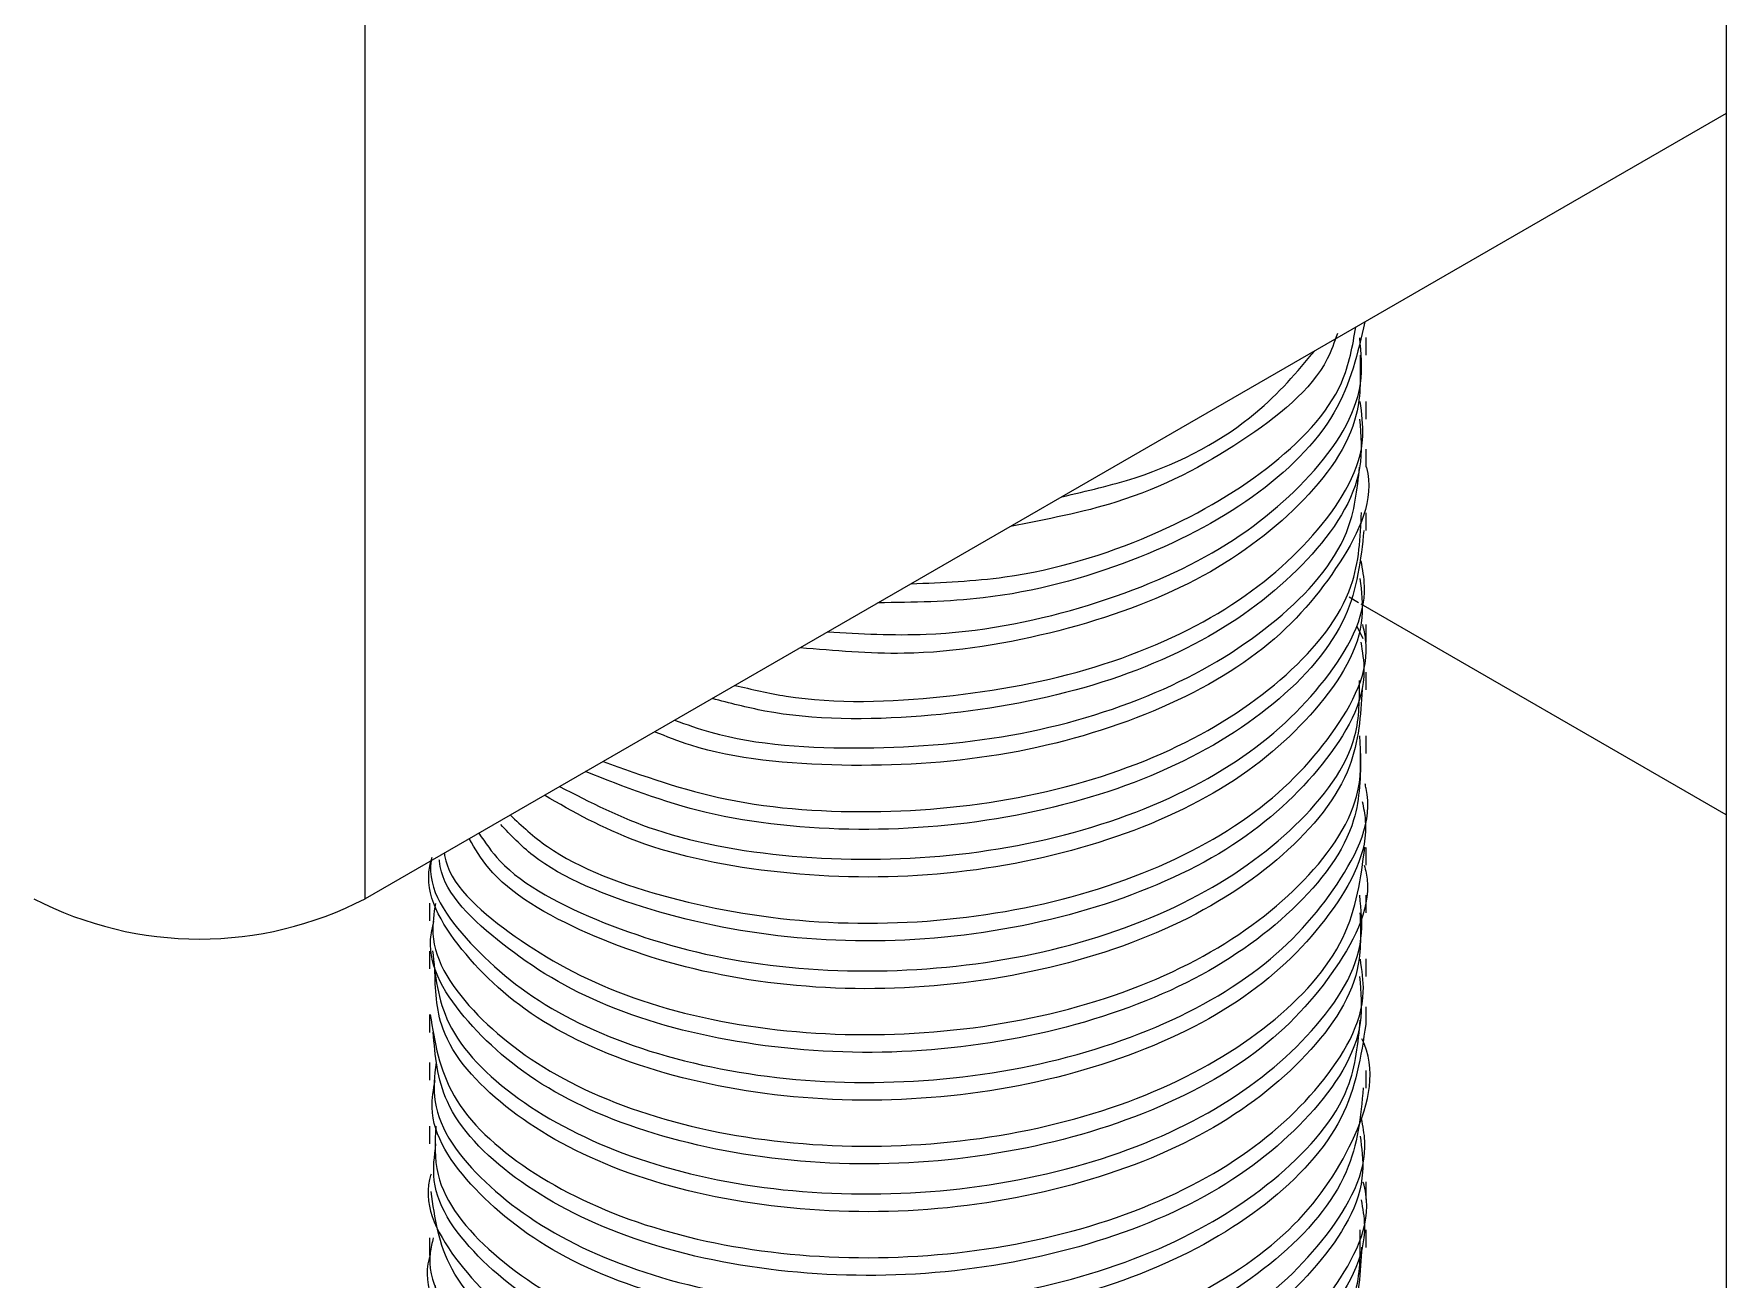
# Model space of a CAD drawing. Extents: x -976302 to -776254, y 5665 to 231437.
# Drawn here: x -788557.4 to -788448.3, y 88453.9 to 88534.2 of the extents above; entities that cross this region are included whole.
import ezdxf

# ---------------------------------------------------------------- set-up
doc = ezdxf.new("R2010")
doc.units = 0
doc.header["$LTSCALE"] = 1000
doc.header["$MEASUREMENT"] = 0
doc.layers.add('暖通', color=7, linetype='Continuous')

msp = doc.modelspace()

# ---------------------------------------------------------------- linework, layer by layer
at = {"layer": '暖通', "color": 7}
for p, q in [((-788536.02, 88478.42), (-788536.02, 89711.06)), ((-788536.02, 88478.42), (-788536.02, 89711.06)), ((-788448.3, 88551.91), (-788448.3, 88328.41)), ((-788448.3, 88551.91), (-788448.3, 88328.41)), ((-788448.3, 88529.06), (-788536.02, 88478.42)), ((-788448.3, 88529.06), (-788536.02, 88478.42)), ((-788471.5, 88513.46), (-788471.5, 88514.6)), ((-788471.5, 88513.46), (-788471.5, 88514.6)), ((-788471.5, 88509.35), (-788471.5, 88510.49)), ((-788471.5, 88509.35), (-788471.5, 88510.49)), ((-788471.5, 88506.26), (-788471.5, 88507.41)), ((-788471.5, 88506.26), (-788471.5, 88507.41)), ((-788471.5, 88502.16), (-788471.5, 88503.3)), ((-788471.5, 88502.16), (-788471.5, 88503.3)), ((-788471.99, 88497.51), (-788472.6, 88497.86)), ((-788471.99, 88497.51), (-788472.6, 88497.86)), ((-788448.3, 88483.83), (-788471.82, 88497.41)), ((-788448.3, 88483.83), (-788471.82, 88497.41)), ((-788471.5, 88494.97), (-788471.5, 88496.11)), ((-788471.5, 88494.97), (-788471.5, 88496.11)), ((-788471.7, 88495.18), (-788472.08, 88495.97)), ((-788471.7, 88495.18), (-788472.08, 88495.97)), ((-788471.5, 88491.89), (-788471.5, 88493.03)), ((-788471.5, 88491.89), (-788471.5, 88493.03)), ((-788471.5, 88487.78), (-788471.5, 88488.92)), ((-788471.5, 88487.78), (-788471.5, 88488.92)), ((-788471.5, 88480.59), (-788471.5, 88481.73)), ((-788471.5, 88480.59), (-788471.5, 88481.73)), ((-788471.5, 88477.51), (-788471.5, 88478.64)), ((-788471.5, 88477.51), (-788471.5, 88478.64)), ((-788531.88, 88478.13), (-788531.88, 88476.99)), ((-788531.88, 88478.13), (-788531.88, 88476.99)), ((-788531.88, 88475.05), (-788531.88, 88473.91)), ((-788531.88, 88475.05), (-788531.88, 88473.91)), ((-788471.5, 88473.4), (-788471.5, 88474.54)), ((-788471.5, 88473.4), (-788471.5, 88474.54)), ((-788471.5, 88470.31), (-788471.5, 88471.46)), ((-788471.5, 88470.31), (-788471.5, 88471.46)), ((-788531.88, 88470.95), (-788531.88, 88469.8)), ((-788531.88, 88470.95), (-788531.88, 88469.8)), ((-788531.88, 88467.86), (-788531.88, 88466.72)), ((-788531.88, 88467.86), (-788531.88, 88466.72)), ((-788471.5, 88466.21), (-788471.5, 88467.35)), ((-788471.5, 88466.21), (-788471.5, 88467.35)), ((-788531.88, 88463.75), (-788531.88, 88462.62)), ((-788531.88, 88463.75), (-788531.88, 88462.62)), ((-788471.5, 88459.02), (-788471.5, 88460.16)), ((-788471.5, 88459.02), (-788471.5, 88460.16)), ((-788471.5, 88455.94), (-788471.5, 88457.07)), ((-788471.5, 88455.94), (-788471.5, 88457.07)), ((-788531.88, 88456.56), (-788531.88, 88455.42)), ((-788531.88, 88456.56), (-788531.88, 88455.42))]:
    msp.add_line(p, q, dxfattribs=at)
msp.add_arc((-788546.7, 88499.02), 23.2, 242.6097, 297.3903, dxfattribs=at)
msp.add_arc((-788546.7, 88499.02), 23.2, 242.6097, 297.3903, dxfattribs=at)
for points, knots in [([(-788471.6, 88515.61), (-788472.04, 88513.62), (-788472.95, 88509.56), (-788478.45, 88504.09), (-788486.37, 88499.99), (-788495.02, 88497.61), (-788500.7, 88497.53), (-788502.97, 88497.5)], [0, 0, 0, 0, 0.207611, 0.423654, 0.639758, 0.855792, 1, 1, 1, 1]), ([(-788471.6, 88515.61), (-788472.04, 88513.62), (-788472.95, 88509.56), (-788478.45, 88504.09), (-788486.37, 88499.99), (-788495.02, 88497.61), (-788500.7, 88497.53), (-788502.97, 88497.5)], [0, 0, 0, 0, 0.207611, 0.423654, 0.639758, 0.855792, 1, 1, 1, 1]), ([(-788500.84, 88498.73), (-788498.81, 88498.81), (-788493.37, 88499.04), (-788485.11, 88501.61), (-788477.57, 88505.96), (-788472.94, 88510.77), (-788472.38, 88514.07), (-788472.17, 88515.28)], [0, 0, 0, 0, 0.142961, 0.382337, 0.621727, 0.861122, 1, 1, 1, 1]), ([(-788500.84, 88498.73), (-788498.81, 88498.81), (-788493.37, 88499.04), (-788485.11, 88501.61), (-788477.57, 88505.96), (-788472.94, 88510.77), (-788472.38, 88514.07), (-788472.17, 88515.28)], [0, 0, 0, 0, 0.142961, 0.382337, 0.621727, 0.861122, 1, 1, 1, 1]), ([(-788473.36, 88514.86), (-788473.55, 88514.31), (-788474.45, 88511.71), (-788479.33, 88507.75), (-788486.46, 88503.95), (-788492.1, 88502.88), (-788494.43, 88502.43)], [0, 0, 0, 0, 0.090707, 0.426935, 0.763263, 1, 1, 1, 1]), ([(-788473.36, 88514.86), (-788473.55, 88514.31), (-788474.45, 88511.71), (-788479.33, 88507.75), (-788486.46, 88503.95), (-788492.1, 88502.88), (-788494.43, 88502.43)], [0, 0, 0, 0, 0.090707, 0.426935, 0.763263, 1, 1, 1, 1]), ([(-788506.22, 88495.62), (-788504.1, 88495.51), (-788498.62, 88495.2), (-788489.75, 88496.91), (-788481.01, 88500.48), (-788474.76, 88505.55), (-788471.55, 88510.53), (-788471.83, 88513.61), (-788471.92, 88514.59)], [0, 0, 0, 0, 0.1235111, 0.3195211, 0.5154949, 0.7115266, 0.9074918, 1, 1, 1, 1]), ([(-788506.22, 88495.62), (-788504.1, 88495.51), (-788498.62, 88495.2), (-788489.75, 88496.91), (-788481.01, 88500.48), (-788474.76, 88505.55), (-788471.55, 88510.53), (-788471.83, 88513.61), (-788471.92, 88514.59)], [0, 0, 0, 0, 0.1235111, 0.3195211, 0.5154949, 0.7115266, 0.9074918, 1, 1, 1, 1]), ([(-788491.13, 88504.34), (-788489.52, 88504.71), (-788484.68, 88505.81), (-788478.68, 88509.15), (-788475.96, 88512.38), (-788474.8, 88513.76)], [0, 0, 0, 0, 0.222885, 0.669035, 1, 1, 1, 1]), ([(-788491.13, 88504.34), (-788489.52, 88504.71), (-788484.68, 88505.81), (-788478.68, 88509.15), (-788475.96, 88512.38), (-788474.8, 88513.76)], [0, 0, 0, 0, 0.222885, 0.669035, 1, 1, 1, 1]), ([(-788471.9, 88513.47), (-788471.87, 88512.19), (-788471.78, 88508.81), (-788475.46, 88503.65), (-788482.12, 88498.7), (-788491.11, 88495.45), (-788500.21, 88493.91), (-788505.76, 88494.41), (-788507.99, 88494.6)], [0, 0, 0, 0, 0.1160828, 0.3054247, 0.49477, 0.6841313, 0.8734612, 1, 1, 1, 1]), ([(-788471.9, 88513.47), (-788471.87, 88512.19), (-788471.78, 88508.81), (-788475.46, 88503.65), (-788482.12, 88498.7), (-788491.11, 88495.45), (-788500.21, 88493.91), (-788505.76, 88494.41), (-788507.99, 88494.6)], [0, 0, 0, 0, 0.1160828, 0.3054247, 0.49477, 0.6841313, 0.8734612, 1, 1, 1, 1]), ([(-788512.19, 88492.18), (-788511.1, 88491.92), (-788506.95, 88490.94), (-788498.65, 88491.21), (-788488.75, 88493.04), (-788480.17, 88496.88), (-788474.27, 88502.04), (-788471.39, 88506.89), (-788471.79, 88509.72), (-788471.89, 88510.48)], [0, 0, 0, 0, 0.062188, 0.237034, 0.411904, 0.58675, 0.761646, 0.936485, 1, 1, 1, 1]), ([(-788512.19, 88492.18), (-788511.1, 88491.92), (-788506.95, 88490.94), (-788498.65, 88491.21), (-788488.75, 88493.04), (-788480.17, 88496.88), (-788474.27, 88502.04), (-788471.39, 88506.89), (-788471.79, 88509.72), (-788471.89, 88510.48)], [0, 0, 0, 0, 0.062188, 0.237034, 0.411904, 0.58675, 0.761646, 0.936485, 1, 1, 1, 1]), ([(-788471.93, 88509.35), (-788471.84, 88508.3), (-788471.6, 88505.15), (-788474.92, 88500.14), (-788481.25, 88495.07), (-788490.09, 88491.55), (-788500.1, 88489.92), (-788508.44, 88489.94), (-788512.54, 88491.04), (-788513.65, 88491.33)], [0, 0, 0, 0, 0.085805, 0.255979, 0.426146, 0.596342, 0.766501, 0.936708, 1, 1, 1, 1]), ([(-788471.93, 88509.35), (-788471.84, 88508.3), (-788471.6, 88505.15), (-788474.92, 88500.14), (-788481.25, 88495.07), (-788490.09, 88491.55), (-788500.1, 88489.92), (-788508.44, 88489.94), (-788512.54, 88491.04), (-788513.65, 88491.33)], [0, 0, 0, 0, 0.085805, 0.255979, 0.426146, 0.596342, 0.766501, 0.936708, 1, 1, 1, 1]), ([(-788471.51, 88506.26), (-788471.5, 88506.25), (-788470.94, 88504.18), (-788472.94, 88499.96), (-788477.65, 88494.34), (-788485.48, 88490.02), (-788495.07, 88487.36), (-788505.29, 88486.77), (-788513.16, 88487.51), (-788516.61, 88488.88), (-788517.38, 88489.19)], [0, 0, 0, 0, 0.001112, 0.160076, 0.319001, 0.477964, 0.636885, 0.795814, 0.954757, 1, 1, 1, 1]), ([(-788471.51, 88506.26), (-788471.5, 88506.25), (-788470.94, 88504.18), (-788472.94, 88499.96), (-788477.65, 88494.34), (-788485.48, 88490.02), (-788495.07, 88487.36), (-788505.29, 88486.77), (-788513.16, 88487.51), (-788516.61, 88488.88), (-788517.38, 88489.19)], [0, 0, 0, 0, 0.001112, 0.160076, 0.319001, 0.477964, 0.636885, 0.795814, 0.954757, 1, 1, 1, 1]), ([(-788516.08, 88489.93), (-788515.31, 88489.66), (-788511.77, 88488.38), (-788503.84, 88487.91), (-788493.66, 88488.73), (-788484.22, 88491.67), (-788476.92, 88496.22), (-788472.46, 88501.3), (-788472.08, 88504.82), (-788471.93, 88506.24)], [0, 0, 0, 0, 0.046372, 0.214363, 0.382397, 0.550392, 0.718408, 0.886412, 1, 1, 1, 1]), ([(-788516.08, 88489.93), (-788515.31, 88489.66), (-788511.77, 88488.38), (-788503.84, 88487.91), (-788493.66, 88488.73), (-788484.22, 88491.67), (-788476.92, 88496.22), (-788472.46, 88501.3), (-788472.08, 88504.82), (-788471.93, 88506.24)], [0, 0, 0, 0, 0.046372, 0.214363, 0.382397, 0.550392, 0.718408, 0.886412, 1, 1, 1, 1]), ([(-788520.69, 88487.27), (-788518.12, 88486.35), (-788512.76, 88484.41), (-788502.77, 88483.75), (-788492.56, 88484.86), (-788483.31, 88487.99), (-788476.26, 88492.68), (-788472.03, 88498.02), (-788471.88, 88501.72), (-788471.81, 88503.32)], [0, 0, 0, 0, 0.137359, 0.28712, 0.436925, 0.586691, 0.736484, 0.886251, 1, 1, 1, 1]), ([(-788520.69, 88487.27), (-788518.12, 88486.35), (-788512.76, 88484.41), (-788502.77, 88483.75), (-788492.56, 88484.86), (-788483.31, 88487.99), (-788476.26, 88492.68), (-788472.03, 88498.02), (-788471.88, 88501.72), (-788471.81, 88503.32)], [0, 0, 0, 0, 0.137359, 0.28712, 0.436925, 0.586691, 0.736484, 0.886251, 1, 1, 1, 1]), ([(-788471.65, 88502.17), (-788471.86, 88500.29), (-788472.29, 88496.32), (-788477.08, 88490.79), (-788484.51, 88486.3), (-788493.97, 88483.47), (-788504.22, 88482.57), (-788514.13, 88483.58), (-788519.33, 88485.64), (-788521.82, 88486.62)], [0, 0, 0, 0, 0.131861, 0.27842, 0.425007, 0.571569, 0.718128, 0.864711, 1, 1, 1, 1]), ([(-788471.65, 88502.17), (-788471.86, 88500.29), (-788472.29, 88496.32), (-788477.08, 88490.79), (-788484.51, 88486.3), (-788493.97, 88483.47), (-788504.22, 88482.57), (-788514.13, 88483.58), (-788519.33, 88485.64), (-788521.82, 88486.62)], [0, 0, 0, 0, 0.131861, 0.27842, 0.425007, 0.571569, 0.718128, 0.864711, 1, 1, 1, 1]), ([(-788523.49, 88485.66), (-788521.53, 88484.65), (-788517.14, 88482.38), (-788507.94, 88480.82), (-788497.66, 88480.96), (-788487.78, 88483.1), (-788479.42, 88487.08), (-788473.84, 88492.36), (-788471.25, 88497.05), (-788471.73, 88499.66), (-788471.83, 88500.2)], [0, 0, 0, 0, 0.1139011, 0.2554211, 0.3969516, 0.5384904, 0.680015, 0.8215746, 0.9630949, 1, 1, 1, 1]), ([(-788523.49, 88485.66), (-788521.53, 88484.65), (-788517.14, 88482.38), (-788507.94, 88480.82), (-788497.66, 88480.96), (-788487.78, 88483.1), (-788479.42, 88487.08), (-788473.84, 88492.36), (-788471.25, 88497.05), (-788471.73, 88499.66), (-788471.83, 88500.2)], [0, 0, 0, 0, 0.1139011, 0.2554211, 0.3969516, 0.5384904, 0.680015, 0.8215746, 0.9630949, 1, 1, 1, 1]), ([(-788471.91, 88499.07), (-788471.81, 88498.23), (-788471.45, 88495.31), (-788474.43, 88490.46), (-788480.46, 88485.25), (-788489.09, 88481.58), (-788499.11, 88479.66), (-788509.36, 88479.83), (-788518.4, 88481.64), (-788522.6, 88484.02), (-788524.47, 88485.09)], [0, 0, 0, 0, 0.05567, 0.194339, 0.332996, 0.471686, 0.610338, 0.749025, 0.887682, 1, 1, 1, 1]), ([(-788471.91, 88499.07), (-788471.81, 88498.23), (-788471.45, 88495.31), (-788474.43, 88490.46), (-788480.46, 88485.25), (-788489.09, 88481.58), (-788499.11, 88479.66), (-788509.36, 88479.83), (-788518.4, 88481.64), (-788522.6, 88484.02), (-788524.47, 88485.09)], [0, 0, 0, 0, 0.05567, 0.194339, 0.332996, 0.471686, 0.610338, 0.749025, 0.887682, 1, 1, 1, 1]), ([(-788526.67, 88483.82), (-788525.92, 88483.12), (-788523.51, 88480.84), (-788516.53, 88478.23), (-788506.91, 88476.6), (-788496.53, 88476.99), (-788486.79, 88479.34), (-788478.65, 88483.49), (-788473.42, 88488.89), (-788471.11, 88493.4), (-788471.65, 88495.78), (-788471.72, 88496.1)], [0, 0, 0, 0, 0.058757, 0.19038, 0.32196, 0.453558, 0.585151, 0.716739, 0.84835, 0.979931, 1, 1, 1, 1]), ([(-788526.67, 88483.82), (-788525.92, 88483.12), (-788523.51, 88480.84), (-788516.53, 88478.23), (-788506.91, 88476.6), (-788496.53, 88476.99), (-788486.79, 88479.34), (-788478.65, 88483.49), (-788473.42, 88488.89), (-788471.11, 88493.4), (-788471.65, 88495.78), (-788471.72, 88496.1)], [0, 0, 0, 0, 0.058757, 0.19038, 0.32196, 0.453558, 0.585151, 0.716739, 0.84835, 0.979931, 1, 1, 1, 1]), ([(-788471.85, 88494.96), (-788471.75, 88494.35), (-788471.3, 88491.65), (-788473.97, 88486.97), (-788479.65, 88481.64), (-788488.08, 88477.79), (-788497.97, 88475.67), (-788508.34, 88475.57), (-788517.78, 88477.48), (-788524.46, 88480.2), (-788526.64, 88482.52), (-788527.28, 88483.21)], [0, 0, 0, 0, 0.0379415, 0.1675669, 0.297174, 0.4268189, 0.5564214, 0.6860506, 0.815661, 0.945276, 1, 1, 1, 1]), ([(-788471.85, 88494.96), (-788471.75, 88494.35), (-788471.3, 88491.65), (-788473.97, 88486.97), (-788479.65, 88481.64), (-788488.08, 88477.79), (-788497.97, 88475.67), (-788508.34, 88475.57), (-788517.78, 88477.48), (-788524.46, 88480.2), (-788526.64, 88482.52), (-788527.28, 88483.21)], [0, 0, 0, 0, 0.0379415, 0.1675669, 0.297174, 0.4268189, 0.5564214, 0.6860506, 0.815661, 0.945276, 1, 1, 1, 1]), ([(-788471.77, 88491.9), (-788471.87, 88490.24), (-788472.1, 88486.48), (-788476.48, 88481.07), (-788483.63, 88476.41), (-788492.94, 88473.41), (-788503.19, 88472.28), (-788513.33, 88473.21), (-788521.95, 88475.97), (-788527.56, 88479.26), (-788528.94, 88481.65), (-788529.31, 88482.3)], [0, 0, 0, 0, 0.097656, 0.220077, 0.342514, 0.464941, 0.587359, 0.709805, 0.832226, 0.954683, 1, 1, 1, 1]), ([(-788471.77, 88491.9), (-788471.87, 88490.24), (-788472.1, 88486.48), (-788476.48, 88481.07), (-788483.63, 88476.41), (-788492.94, 88473.41), (-788503.19, 88472.28), (-788513.33, 88473.21), (-788521.95, 88475.97), (-788527.56, 88479.26), (-788528.94, 88481.65), (-788529.31, 88482.3)], [0, 0, 0, 0, 0.097656, 0.220077, 0.342514, 0.464941, 0.587359, 0.709805, 0.832226, 0.954683, 1, 1, 1, 1]), ([(-788528.69, 88482.65), (-788528.28, 88482.04), (-788526.71, 88479.72), (-788520.84, 88476.66), (-788511.97, 88474.06), (-788501.73, 88473.48), (-788491.55, 88474.82), (-788482.46, 88478.13), (-788475.71, 88482.96), (-788471.93, 88488.01), (-788471.93, 88491.3), (-788471.93, 88492.49)], [0, 0, 0, 0, 0.044772, 0.170971, 0.297176, 0.423363, 0.549585, 0.675776, 0.801996, 0.928184, 1, 1, 1, 1]), ([(-788528.69, 88482.65), (-788528.28, 88482.04), (-788526.71, 88479.72), (-788520.84, 88476.66), (-788511.97, 88474.06), (-788501.73, 88473.48), (-788491.55, 88474.82), (-788482.46, 88478.13), (-788475.71, 88482.96), (-788471.93, 88488.01), (-788471.93, 88491.3), (-788471.93, 88492.49)], [0, 0, 0, 0, 0.044772, 0.170971, 0.297176, 0.423363, 0.549585, 0.675776, 0.801996, 0.928184, 1, 1, 1, 1]), ([(-788530.93, 88481.36), (-788530.92, 88481.31), (-788530.64, 88479.44), (-788526.96, 88476.1), (-788520.15, 88472.15), (-788510.85, 88469.8), (-788500.62, 88469.43), (-788490.49, 88470.98), (-788481.6, 88474.48), (-788475.13, 88479.44), (-788471.67, 88484.53), (-788471.86, 88487.77), (-788471.92, 88488.92)], [0, 0, 0, 0, 0.003159, 0.119765, 0.236383, 0.352996, 0.469598, 0.586229, 0.702834, 0.819472, 0.936073, 1, 1, 1, 1]), ([(-788530.93, 88481.36), (-788530.92, 88481.31), (-788530.64, 88479.44), (-788526.96, 88476.1), (-788520.15, 88472.15), (-788510.85, 88469.8), (-788500.62, 88469.43), (-788490.49, 88470.98), (-788481.6, 88474.48), (-788475.13, 88479.44), (-788471.67, 88484.53), (-788471.86, 88487.77), (-788471.92, 88488.92)], [0, 0, 0, 0, 0.003159, 0.119765, 0.236383, 0.352996, 0.469598, 0.586229, 0.702834, 0.819472, 0.936073, 1, 1, 1, 1]), ([(-788471.86, 88487.79), (-788471.88, 88486.35), (-788471.91, 88482.82), (-788475.87, 88477.55), (-788482.73, 88472.73), (-788491.86, 88469.54), (-788502.08, 88468.19), (-788512.23, 88468.92), (-788521.29, 88471.45), (-788527.74, 88475.62), (-788531.11, 88479.04), (-788531.24, 88480.89), (-788531.24, 88480.92)], [0, 0, 0, 0, 0.079173, 0.194046, 0.308926, 0.423809, 0.538676, 0.653575, 0.768447, 0.883348, 0.998216, 1, 1, 1, 1]), ([(-788471.86, 88487.79), (-788471.88, 88486.35), (-788471.91, 88482.82), (-788475.87, 88477.55), (-788482.73, 88472.73), (-788491.86, 88469.54), (-788502.08, 88468.19), (-788512.23, 88468.92), (-788521.29, 88471.45), (-788527.74, 88475.62), (-788531.11, 88479.04), (-788531.24, 88480.89), (-788531.24, 88480.92)], [0, 0, 0, 0, 0.079173, 0.194046, 0.308926, 0.423809, 0.538676, 0.653575, 0.768447, 0.883348, 0.998216, 1, 1, 1, 1]), ([(-788531.77, 88480.88), (-788531.77, 88480.87), (-788532.06, 88479.05), (-788529.49, 88475.41), (-788524.06, 88470.89), (-788515.68, 88467.66), (-788505.84, 88466.29), (-788495.49, 88466.87), (-788485.87, 88469.41), (-788477.94, 88473.72), (-788473.08, 88479.22), (-788470.99, 88483.57), (-788471.55, 88485.73), (-788471.58, 88485.83)], [0, 0, 0, 0, 0.0002629, 0.1107302, 0.2211801, 0.331663, 0.4421085, 0.5525748, 0.6630286, 0.7734836, 0.883949, 0.9943954, 1, 1, 1, 1]), ([(-788531.77, 88480.88), (-788531.77, 88480.87), (-788532.06, 88479.05), (-788529.49, 88475.41), (-788524.06, 88470.89), (-788515.68, 88467.66), (-788505.84, 88466.29), (-788495.49, 88466.87), (-788485.87, 88469.41), (-788477.94, 88473.72), (-788473.08, 88479.22), (-788470.99, 88483.57), (-788471.55, 88485.73), (-788471.58, 88485.83)], [0, 0, 0, 0, 0.0002629, 0.1107302, 0.2211801, 0.331663, 0.4421085, 0.5525748, 0.6630286, 0.7734836, 0.883949, 0.9943954, 1, 1, 1, 1]), ([(-788471.76, 88484.68), (-788471.68, 88484.29), (-788471.16, 88481.82), (-788473.56, 88477.3), (-788478.91, 88471.85), (-788487.14, 88467.83), (-788496.92, 88465.53), (-788507.27, 88465.22), (-788516.97, 88466.9), (-788525.02, 88470.28), (-788530.1, 88475.04), (-788532.32, 88478.88), (-788531.77, 88480.89), (-788531.71, 88481.09)], [0, 0, 0, 0, 0.020465, 0.12799, 0.235496, 0.343034, 0.450536, 0.558054, 0.665566, 0.773075, 0.880599, 0.988102, 1, 1, 1, 1]), ([(-788471.76, 88484.68), (-788471.68, 88484.29), (-788471.16, 88481.82), (-788473.56, 88477.3), (-788478.91, 88471.85), (-788487.14, 88467.83), (-788496.92, 88465.53), (-788507.27, 88465.22), (-788516.97, 88466.9), (-788525.02, 88470.28), (-788530.1, 88475.04), (-788532.32, 88478.88), (-788531.77, 88480.89), (-788531.71, 88481.09)], [0, 0, 0, 0, 0.020465, 0.12799, 0.235496, 0.343034, 0.450536, 0.558054, 0.665566, 0.773075, 0.880599, 0.988102, 1, 1, 1, 1]), ([(-788531.49, 88478.12), (-788531.59, 88477.47), (-788531.99, 88474.99), (-788529.13, 88470.76), (-788523.23, 88466.36), (-788514.68, 88463.31), (-788504.71, 88462.15), (-788494.4, 88462.94), (-788484.89, 88465.7), (-788477.35, 88470.15), (-788472.38, 88475.68), (-788471.85, 88479.76), (-788471.59, 88481.74)], [0, 0, 0, 0, 0.038623, 0.146124, 0.253613, 0.36113, 0.468616, 0.576126, 0.683616, 0.791114, 0.898612, 1, 1, 1, 1]), ([(-788531.49, 88478.12), (-788531.59, 88477.47), (-788531.99, 88474.99), (-788529.13, 88470.76), (-788523.23, 88466.36), (-788514.68, 88463.31), (-788504.71, 88462.15), (-788494.4, 88462.94), (-788484.89, 88465.7), (-788477.35, 88470.15), (-788472.38, 88475.68), (-788471.85, 88479.76), (-788471.59, 88481.74)], [0, 0, 0, 0, 0.038623, 0.146124, 0.253613, 0.36113, 0.468616, 0.576126, 0.683616, 0.791114, 0.898612, 1, 1, 1, 1]), ([(-788471.63, 88480.58), (-788471.58, 88480.41), (-788471.03, 88478.17), (-788473.18, 88473.83), (-788478.16, 88468.28), (-788486.16, 88464.08), (-788495.81, 88461.58), (-788506.16, 88461.04), (-788515.98, 88462.53), (-788524.26, 88465.73), (-788529.71, 88470.37), (-788532.18, 88474.36), (-788531.68, 88476.58), (-788531.59, 88476.98)], [0, 0, 0, 0, 0.008849, 0.116378, 0.223883, 0.331417, 0.438918, 0.54643, 0.653944, 0.76145, 0.868979, 0.976481, 1, 1, 1, 1]), ([(-788471.63, 88480.58), (-788471.58, 88480.41), (-788471.03, 88478.17), (-788473.18, 88473.83), (-788478.16, 88468.28), (-788486.16, 88464.08), (-788495.81, 88461.58), (-788506.16, 88461.04), (-788515.98, 88462.53), (-788524.26, 88465.73), (-788529.71, 88470.37), (-788532.18, 88474.36), (-788531.68, 88476.58), (-788531.59, 88476.98)], [0, 0, 0, 0, 0.008849, 0.116378, 0.223883, 0.331417, 0.438918, 0.54643, 0.653944, 0.76145, 0.868979, 0.976481, 1, 1, 1, 1]), ([(-788531.67, 88475.07), (-788531.51, 88473.49), (-788531.16, 88470.06), (-788526.55, 88465.35), (-788519.23, 88461.56), (-788509.84, 88459.4), (-788499.55, 88459.22), (-788489.51, 88460.98), (-788480.8, 88464.66), (-788474.64, 88469.74), (-788471.51, 88474.69), (-788471.83, 88477.71), (-788471.92, 88478.64)], [0, 0, 0, 0, 0.092205, 0.199685, 0.307183, 0.414667, 0.522146, 0.629645, 0.737126, 0.844639, 0.952115, 1, 1, 1, 1]), ([(-788531.67, 88475.07), (-788531.51, 88473.49), (-788531.16, 88470.06), (-788526.55, 88465.35), (-788519.23, 88461.56), (-788509.84, 88459.4), (-788499.55, 88459.22), (-788489.51, 88460.98), (-788480.8, 88464.66), (-788474.64, 88469.74), (-788471.51, 88474.69), (-788471.83, 88477.71), (-788471.92, 88478.64)], [0, 0, 0, 0, 0.092205, 0.199685, 0.307183, 0.414667, 0.522146, 0.629645, 0.737126, 0.844639, 0.952115, 1, 1, 1, 1]), ([(-788471.91, 88477.52), (-788471.86, 88476.29), (-788471.73, 88472.97), (-788475.32, 88467.84), (-788481.9, 88462.88), (-788490.86, 88459.52), (-788501.01, 88457.96), (-788511.24, 88458.48), (-788520.41, 88460.85), (-788527.36, 88464.85), (-788531.42, 88469.46), (-788531.5, 88472.61), (-788531.53, 88473.93)], [0, 0, 0, 0, 0.063041, 0.170518, 0.277995, 0.385484, 0.492953, 0.600454, 0.707926, 0.815421, 0.922893, 1, 1, 1, 1]), ([(-788471.91, 88477.52), (-788471.86, 88476.29), (-788471.73, 88472.97), (-788475.32, 88467.84), (-788481.9, 88462.88), (-788490.86, 88459.52), (-788501.01, 88457.96), (-788511.24, 88458.48), (-788520.41, 88460.85), (-788527.36, 88464.85), (-788531.42, 88469.46), (-788531.5, 88472.61), (-788531.53, 88473.93)], [0, 0, 0, 0, 0.063041, 0.170518, 0.277995, 0.385484, 0.492953, 0.600454, 0.707926, 0.815421, 0.922893, 1, 1, 1, 1]), ([(-788531.82, 88470.95), (-788531.54, 88469.17), (-788530.95, 88465.55), (-788525.88, 88460.77), (-788518.29, 88457.12), (-788508.75, 88455.18), (-788498.43, 88455.21), (-788488.49, 88457.18), (-788479.98, 88461.05), (-788474.15, 88466.24), (-788471.36, 88471.05), (-788471.77, 88473.82), (-788471.88, 88474.52)], [0, 0, 0, 0, 0.103799, 0.211291, 0.318806, 0.426297, 0.533791, 0.641297, 0.748789, 0.856311, 0.9638, 1, 1, 1, 1]), ([(-788531.82, 88470.95), (-788531.54, 88469.17), (-788530.95, 88465.55), (-788525.88, 88460.77), (-788518.29, 88457.12), (-788508.75, 88455.18), (-788498.43, 88455.21), (-788488.49, 88457.18), (-788479.98, 88461.05), (-788474.15, 88466.24), (-788471.36, 88471.05), (-788471.77, 88473.82), (-788471.88, 88474.52)], [0, 0, 0, 0, 0.103799, 0.211291, 0.318806, 0.426297, 0.533791, 0.641297, 0.748789, 0.856311, 0.9638, 1, 1, 1, 1]), ([(-788471.93, 88473.4), (-788471.84, 88472.4), (-788471.56, 88469.31), (-788474.79, 88464.34), (-788481.04, 88459.23), (-788489.82, 88455.69), (-788499.88, 88453.92), (-788510.16, 88454.22), (-788519.5, 88456.4), (-788526.74, 88460.24), (-788531.23, 88464.96), (-788531.51, 88468.3), (-788531.63, 88469.82)], [0, 0, 0, 0, 0.051343, 0.158828, 0.266308, 0.373807, 0.481282, 0.588786, 0.696264, 0.803757, 0.911239, 1, 1, 1, 1]), ([(-788471.93, 88473.4), (-788471.84, 88472.4), (-788471.56, 88469.31), (-788474.79, 88464.34), (-788481.04, 88459.23), (-788489.82, 88455.69), (-788499.88, 88453.92), (-788510.16, 88454.22), (-788519.5, 88456.4), (-788526.74, 88460.24), (-788531.23, 88464.96), (-788531.51, 88468.3), (-788531.63, 88469.82)], [0, 0, 0, 0, 0.051343, 0.158828, 0.266308, 0.373807, 0.481282, 0.588786, 0.696264, 0.803757, 0.911239, 1, 1, 1, 1]), ([(-788471.53, 88470.32), (-788471.84, 88468.27), (-788472.46, 88464.14), (-788477.59, 88458.52), (-788485.22, 88454.16), (-788494.78, 88451.48), (-788505.11, 88450.73), (-788515.03, 88452.02), (-788523.51, 88455.05), (-788529.29, 88459.58), (-788532.04, 88463.71), (-788531.61, 88466.12), (-788531.51, 88466.71)], [0, 0, 0, 0, 0.105461, 0.212955, 0.320474, 0.427966, 0.535462, 0.64297, 0.750464, 0.857988, 0.965478, 1, 1, 1, 1]), ([(-788471.53, 88470.32), (-788471.84, 88468.27), (-788472.46, 88464.14), (-788477.59, 88458.52), (-788485.22, 88454.16), (-788494.78, 88451.48), (-788505.11, 88450.73), (-788515.03, 88452.02), (-788523.51, 88455.05), (-788529.29, 88459.58), (-788532.04, 88463.71), (-788531.61, 88466.12), (-788531.51, 88466.71)], [0, 0, 0, 0, 0.105461, 0.212955, 0.320474, 0.427966, 0.535462, 0.64297, 0.750464, 0.857988, 0.965478, 1, 1, 1, 1]), ([(-788531.45, 88467.86), (-788531.55, 88467.01), (-788531.84, 88464.34), (-788528.66, 88459.99), (-788522.45, 88455.71), (-788513.71, 88452.82), (-788503.65, 88451.87), (-788493.37, 88452.85), (-788484, 88455.82), (-788476.75, 88460.41), (-788472.35, 88465.56), (-788472.02, 88469.12), (-788471.89, 88470.59)], [0, 0, 0, 0, 0.050433, 0.159593, 0.268745, 0.377919, 0.487066, 0.596243, 0.705394, 0.81456, 0.923715, 1, 1, 1, 1]), ([(-788531.45, 88467.86), (-788531.55, 88467.01), (-788531.84, 88464.34), (-788528.66, 88459.99), (-788522.45, 88455.71), (-788513.71, 88452.82), (-788503.65, 88451.87), (-788493.37, 88452.85), (-788484, 88455.82), (-788476.75, 88460.41), (-788472.35, 88465.56), (-788472.02, 88469.12), (-788471.89, 88470.59)], [0, 0, 0, 0, 0.050433, 0.159593, 0.268745, 0.377919, 0.487066, 0.596243, 0.705394, 0.81456, 0.923715, 1, 1, 1, 1]), ([(-788531.46, 88463.76), (-788531.52, 88462.71), (-788531.67, 88459.82), (-788528.13, 88455.36), (-788521.6, 88451.21), (-788512.66, 88448.51), (-788502.53, 88447.78), (-788492.28, 88448.97), (-788483.13, 88452.14), (-788475.97, 88456.88), (-788472.09, 88462.68), (-788470.77, 88467.14), (-788471.72, 88469.27), (-788471.78, 88469.39)], [0, 0, 0, 0, 0.059277, 0.163108, 0.266938, 0.37078, 0.474603, 0.578456, 0.682282, 0.786128, 0.889954, 0.993781, 1, 1, 1, 1]), ([(-788531.46, 88463.76), (-788531.52, 88462.71), (-788531.67, 88459.82), (-788528.13, 88455.36), (-788521.6, 88451.21), (-788512.66, 88448.51), (-788502.53, 88447.78), (-788492.28, 88448.97), (-788483.13, 88452.14), (-788475.97, 88456.88), (-788472.09, 88462.68), (-788470.77, 88467.14), (-788471.72, 88469.27), (-788471.78, 88469.39)], [0, 0, 0, 0, 0.059277, 0.163108, 0.266938, 0.37078, 0.474603, 0.578456, 0.682282, 0.786128, 0.889954, 0.993781, 1, 1, 1, 1]), ([(-788471.69, 88466.22), (-788471.86, 88464.4), (-788472.24, 88460.48), (-788476.92, 88454.98), (-788484.28, 88450.44), (-788493.69, 88447.57), (-788503.98, 88446.6), (-788514.01, 88447.69), (-788522.7, 88450.53), (-788528.81, 88454.93), (-788531.89, 88459.2), (-788531.56, 88461.82), (-788531.46, 88462.61)], [0, 0, 0, 0, 0.093875, 0.201357, 0.308857, 0.416341, 0.523822, 0.631322, 0.738804, 0.846319, 0.953796, 1, 1, 1, 1]), ([(-788471.69, 88466.22), (-788471.86, 88464.4), (-788472.24, 88460.48), (-788476.92, 88454.98), (-788484.28, 88450.44), (-788493.69, 88447.57), (-788503.98, 88446.6), (-788514.01, 88447.69), (-788522.7, 88450.53), (-788528.81, 88454.93), (-788531.89, 88459.2), (-788531.56, 88461.82), (-788531.46, 88462.61)], [0, 0, 0, 0, 0.093875, 0.201357, 0.308857, 0.416341, 0.523822, 0.631322, 0.738804, 0.846319, 0.953796, 1, 1, 1, 1]), ([(-788531.77, 88460.67), (-788531.81, 88460.55), (-788532.37, 88458.63), (-788530.25, 88454.78), (-788525.32, 88450.07), (-788517.36, 88446.56), (-788507.72, 88444.82), (-788497.37, 88445.05), (-788487.54, 88447.23), (-788479.23, 88451.25), (-788473.73, 88456.56), (-788471.22, 88461.21), (-788471.71, 88463.76), (-788471.8, 88464.25)], [0, 0, 0, 0, 0.007184, 0.114712, 0.222216, 0.329749, 0.437249, 0.544759, 0.652273, 0.759777, 0.867306, 0.974807, 1, 1, 1, 1]), ([(-788531.77, 88460.67), (-788531.81, 88460.55), (-788532.37, 88458.63), (-788530.25, 88454.78), (-788525.32, 88450.07), (-788517.36, 88446.56), (-788507.72, 88444.82), (-788497.37, 88445.05), (-788487.54, 88447.23), (-788479.23, 88451.25), (-788473.73, 88456.56), (-788471.22, 88461.21), (-788471.71, 88463.76), (-788471.8, 88464.25)], [0, 0, 0, 0, 0.007184, 0.114712, 0.222216, 0.329749, 0.437249, 0.544759, 0.652273, 0.759777, 0.867306, 0.974807, 1, 1, 1, 1]), ([(-788471.9, 88463.12), (-788471.79, 88462.34), (-788471.41, 88459.47), (-788474.32, 88454.66), (-788480.26, 88449.42), (-788488.85, 88445.7), (-788498.82, 88443.74), (-788509.14, 88443.83), (-788518.62, 88445.83), (-788526.12, 88449.51), (-788531.03, 88454.32), (-788531.53, 88457.84), (-788531.77, 88459.54)], [0, 0, 0, 0, 0.0403042, 0.1478027, 0.2552897, 0.3628042, 0.470288, 0.5777973, 0.685285, 0.7927821, 0.9002774, 1, 1, 1, 1]), ([(-788471.9, 88463.12), (-788471.79, 88462.34), (-788471.41, 88459.47), (-788474.32, 88454.66), (-788480.26, 88449.42), (-788488.85, 88445.7), (-788498.82, 88443.74), (-788509.14, 88443.83), (-788518.62, 88445.83), (-788526.12, 88449.51), (-788531.03, 88454.32), (-788531.53, 88457.84), (-788531.77, 88459.54)], [0, 0, 0, 0, 0.0403042, 0.1478027, 0.2552897, 0.3628042, 0.470288, 0.5777973, 0.685285, 0.7927821, 0.9002774, 1, 1, 1, 1]), ([(-788531.63, 88456.55), (-788531.71, 88456.23), (-788532.24, 88454.11), (-788529.87, 88450.11), (-788524.57, 88445.52), (-788516.38, 88442.17), (-788506.61, 88440.64), (-788496.26, 88441.08), (-788486.55, 88443.47), (-788478.46, 88447.67), (-788473.33, 88453.09), (-788471.08, 88457.57), (-788471.62, 88459.89), (-788471.69, 88460.15)], [0, 0, 0, 0, 0.018791, 0.126318, 0.233825, 0.341363, 0.448865, 0.556383, 0.663896, 0.771405, 0.87893, 0.986434, 1, 1, 1, 1]), ([(-788531.63, 88456.55), (-788531.71, 88456.23), (-788532.24, 88454.11), (-788529.87, 88450.11), (-788524.57, 88445.52), (-788516.38, 88442.17), (-788506.61, 88440.64), (-788496.26, 88441.08), (-788486.55, 88443.47), (-788478.46, 88447.67), (-788473.33, 88453.09), (-788471.08, 88457.57), (-788471.62, 88459.89), (-788471.69, 88460.15)], [0, 0, 0, 0, 0.018791, 0.126318, 0.233825, 0.341363, 0.448865, 0.556383, 0.663896, 0.771405, 0.87893, 0.986434, 1, 1, 1, 1]), ([(-788471.83, 88459), (-788471.73, 88458.45), (-788471.26, 88455.81), (-788473.86, 88451.18), (-788479.46, 88445.81), (-788487.84, 88441.92), (-788497.7, 88439.75), (-788508.05, 88439.61), (-788517.64, 88441.42), (-788525.54, 88444.92), (-788530.35, 88449.75), (-788532.41, 88453.48), (-788531.84, 88455.35), (-788531.82, 88455.41)], [0, 0, 0, 0, 0.028624, 0.1361406, 0.2436408, 0.351173, 0.4586693, 0.5661864, 0.67369, 0.7811958, 0.8887104, 0.9962073, 1, 1, 1, 1]), ([(-788471.83, 88459), (-788471.73, 88458.45), (-788471.26, 88455.81), (-788473.86, 88451.18), (-788479.46, 88445.81), (-788487.84, 88441.92), (-788497.7, 88439.75), (-788508.05, 88439.61), (-788517.64, 88441.42), (-788525.54, 88444.92), (-788530.35, 88449.75), (-788532.41, 88453.48), (-788531.84, 88455.35), (-788531.82, 88455.41)], [0, 0, 0, 0, 0.028624, 0.1361406, 0.2436408, 0.351173, 0.4586693, 0.5661864, 0.67369, 0.7811958, 0.8887104, 0.9962073, 1, 1, 1, 1]), ([(-788531.5, 88453.49), (-788531.5, 88452.25), (-788531.5, 88449.17), (-788527.6, 88444.61), (-788520.78, 88440.58), (-788511.67, 88438.07), (-788501.47, 88437.54), (-788491.29, 88438.93), (-788482.25, 88442.29), (-788475.55, 88447.15), (-788471.81, 88452.34), (-788471.87, 88455.76), (-788471.9, 88457.08)], [0, 0, 0, 0, 0.072394, 0.179868, 0.287348, 0.394831, 0.5023, 0.609798, 0.71727, 0.824769, 0.932238, 1, 1, 1, 1]), ([(-788531.5, 88453.49), (-788531.5, 88452.25), (-788531.5, 88449.17), (-788527.6, 88444.61), (-788520.78, 88440.58), (-788511.67, 88438.07), (-788501.47, 88437.54), (-788491.29, 88438.93), (-788482.25, 88442.29), (-788475.55, 88447.15), (-788471.81, 88452.34), (-788471.87, 88455.76), (-788471.9, 88457.08)], [0, 0, 0, 0, 0.072394, 0.179868, 0.287348, 0.394831, 0.5023, 0.609798, 0.71727, 0.824769, 0.932238, 1, 1, 1, 1]), ([(-788471.8, 88455.95), (-788471.88, 88454.34), (-788472.05, 88450.63), (-788476.32, 88445.26), (-788483.41, 88440.56), (-788492.67, 88437.52), (-788502.92, 88436.33), (-788513.03, 88437.22), (-788521.9, 88439.89), (-788528.33, 88444.16), (-788531.73, 88448.56), (-788531.52, 88451.37), (-788531.45, 88452.35)], [0, 0, 0, 0, 0.0828951, 0.1903703, 0.2978579, 0.4053391, 0.5128113, 0.6203089, 0.7277842, 0.8352897, 0.9427603, 1, 1, 1, 1]), ([(-788471.8, 88455.95), (-788471.88, 88454.34), (-788472.05, 88450.63), (-788476.32, 88445.26), (-788483.41, 88440.56), (-788492.67, 88437.52), (-788502.92, 88436.33), (-788513.03, 88437.22), (-788521.9, 88439.89), (-788528.33, 88444.16), (-788531.73, 88448.56), (-788531.52, 88451.37), (-788531.45, 88452.35)], [0, 0, 0, 0, 0.0828951, 0.1903703, 0.2978579, 0.4053391, 0.5128113, 0.6203089, 0.7277842, 0.8352897, 0.9427603, 1, 1, 1, 1])]:
    msp.add_open_spline(points, degree=3, knots=knots, dxfattribs=at)

doc.saveas('drawing.dxf')
